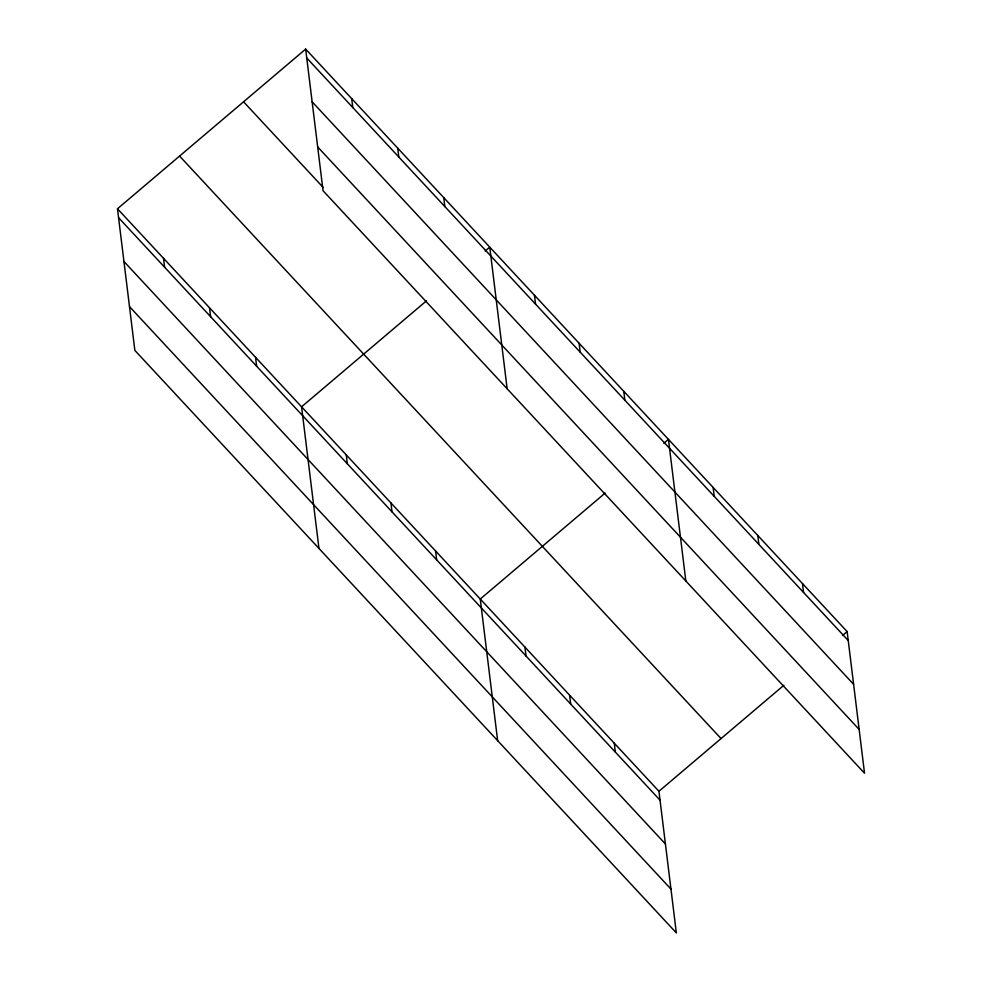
<?xml version="1.0" encoding="UTF-8"?>
<svg xmlns="http://www.w3.org/2000/svg" width="982" height="982" viewBox="0 0 982 982"><rect width="100%" height="100%" fill="white"/><g stroke="black" fill="none" stroke-linecap="round" stroke-linejoin="round"><path stroke-width="1.47" d="M117.472 208.773L658.947 791.271L676.34 932.9L134.865 350.402L117.472 208.773L305.66 49.1L847.135 631.598L864.528 773.227L323.053 190.729L305.66 49.1M426.495 300.823L301.572 406.818L318.966 548.447M485.169 251.048L489.76 247.145L507.154 388.786M605.182 493.05L480.259 599.045L497.653 740.673M663.844 443.275L668.447 439.371L685.841 581.013M658.947 791.271L783.869 685.276M842.531 635.501L847.135 631.598M306.765 58.012L848.227 640.51M312.141 101.809L853.603 684.307M317.677 146.932L859.152 729.43M243.561 101.797L323.336 187.611M179.583 156.077L721.046 738.574M118.564 217.685L660.039 800.183M123.953 261.482L665.415 843.98M129.489 306.605L670.964 889.103M802.466 583.541L803.558 592.453M757.797 535.485L758.89 544.396M713.116 487.428L714.221 496.34M623.779 391.315L624.871 400.226M579.11 343.258L580.202 352.17M614.278 743.214L615.37 752.126M534.441 295.201L535.534 304.125M569.597 695.158L570.702 704.069M524.928 647.101L526.021 656.013M443.741 197.64L444.834 206.551M397.71 148.122L398.815 157.034M435.591 550.988L436.683 559.9M351.691 98.617L352.784 107.529M390.922 502.931L392.014 511.843M346.241 454.875L347.346 463.786M255.553 357.301L256.646 366.225M209.522 307.796L210.614 316.707M163.503 258.278L164.595 267.19"/></g></svg>
